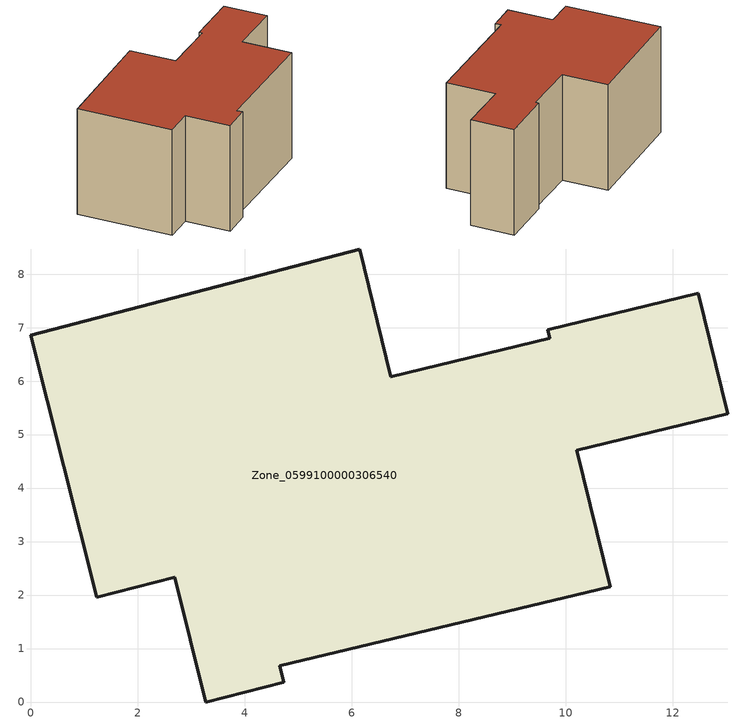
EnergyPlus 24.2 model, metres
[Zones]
Zone_0599100000306540
 floor ground (C_G): 12.48,7.64 13.03,5.39 10.21,4.71 10.83,2.16 4.65,0.68 4.73,0.37 3.27,0 2.69,2.33 1.23,1.96 0,6.86 6.15,8.47 6.73,6.08 9.7,6.8 9.67,6.96 z0
 wall outside (C_F): 13.03,5.39 12.48,7.64 9.67,6.96 9.7,6.8 6.73,6.08 6.15,8.47 0,6.86 1.23,1.96 2.69,2.33 3.27,0 4.73,0.37 4.65,0.68 10.83,2.16 10.21,4.71 13.03,5.39 z0:5.84
 roof outside (C_R): 9.7,6.8 6.73,6.08 6.15,8.47 0,6.86 1.23,1.96 2.69,2.33 3.27,0 4.73,0.37 4.65,0.68 10.83,2.16 10.21,4.71 13.03,5.39 12.48,7.64 9.67,6.96 z5.84
[BUILDING]
Pand.0599100000306540: North Axis=0; Terrain=City; Loads Convergence Tolerance Value=0.04; Temperature Convergence Tolerance Value=0.4; Solar Distribution=FullExterior; Maximum Number of Warmup Days=25; Minimum Number of Warmup Days=1
[Site:Location]
Rotterdam.The.Hague.AP_ZH_NLD Design_Conditions: Latitude=51.96; Longitude=4.45; Time Zone=1; Elevation=-4.5
[SITE:GROUNDTEMPERATURE:BUILDINGSURFACE]
18, 18, 18, 18, 18, 18, 18, 18, 18, 18, 18, 18
[MATERIAL] Thermal Absorptance=0.9; Solar Absorptance=0.7; Visible Absorptance=0.7
Name | Roughness | Thickness | Conductivity | Density | Specific Heat
G.TI.1965-1974 | MediumSmooth | 0.15 | 0.882353 | 540 | 1210
F.TI.1965-1974 | Rough | 0.3 | 0.697674 | 1920 | 840
R.TI.1965-1974 | MediumRough | 0.2 | 0.232558 | 1500 | 1000
[CONSTRUCTION]
C_G: G.TI.1965-1974
C_F: F.TI.1965-1974
C_R: R.TI.1965-1974
[ZONE]
Zone_0599100000306540: Type=1; Multiplier=1; Ceiling Height=Autocalculate; Volume=Autocalculate; Floor Area=autocalculate; Part of Total Floor Area=Yes
[ZONEINFILTRATION:DESIGNFLOWRATE]
Infil_Zone_0599100000306540: Zone or ZoneList or Space or SpaceList=Zone_0599100000306540; Schedule=AlwaysOn; Design Flow Rate Calculation Method=Flow/Area; Flow Rate per Floor Area=0.003; Constant Term Coefficient=1; Temperature Term Coefficient=0; Velocity Term Coefficient=0; Velocity Squared Term Coefficient=0
[HVACTEMPLATE:ZONE:IDEALLOADSAIRSYSTEM]
Zone_0599100000306540: Maximum Heating Supply Air Temperature=50; Minimum Cooling Supply Air Temperature=13; Maximum Heating Supply Air Humidity Ratio=0.0156; Minimum Cooling Supply Air Humidity Ratio=0.0077; Heating Limit=NoLimit; Cooling Limit=NoLimit; Dehumidification Control Type=ConstantSensibleHeatRatio; Cooling Sensible Heat Ratio=0.7; Dehumidification Setpoint=60; Humidification Control Type=None; Humidification Setpoint=30; Outdoor Air Method=None; Outdoor Air Flow Rate per Person=0.00944; Outdoor Air Flow Rate per Zone Floor Area=0; Outdoor Air Flow Rate per Zone=0; Demand Controlled Ventilation Type=None; Outdoor Air Economizer Type=NoEconomizer; Heat Recovery Type=None; Sensible Heat Recovery Effectiveness=0.7; Latent Heat Recovery Effectiveness=0.65
[ZONECONTROL:THERMOSTAT]
ThermostatControl_Zone_0599100000306540: Zone or ZoneList=Zone_0599100000306540; Control Type Schedule=DualSetpointControlType; Control 1=Thermostat_Zone_0599100000306540; Temperature Difference Between Cutout And Setpoint=0
[THERMOSTATSETPOINT:DUALSETPOINT]
Thermostat_Zone_0599100000306540: Heating Setpoint Temperature Schedule=HeatingSetpoint_Zone_0599100000306540; Cooling Setpoint Temperature Schedule=CoolingSetpoint_Zone_0599100000306540
[SCHEDULE:COMPACT]
HeatingSetpoint_Zone_0599100000306540: Through: 12/31, For: AllDays, Until: 24:00, 21
CoolingSetpoint_Zone_0599100000306540: Through: 12/31, For: AllDays, Until: 24:00, 24
DualSetpointControlType: Through: 12/31, For: AllDays, Until: 24:00, 4
AlwaysOn: Through: 12/31, For: AllDays, Until: 24:00, 1
